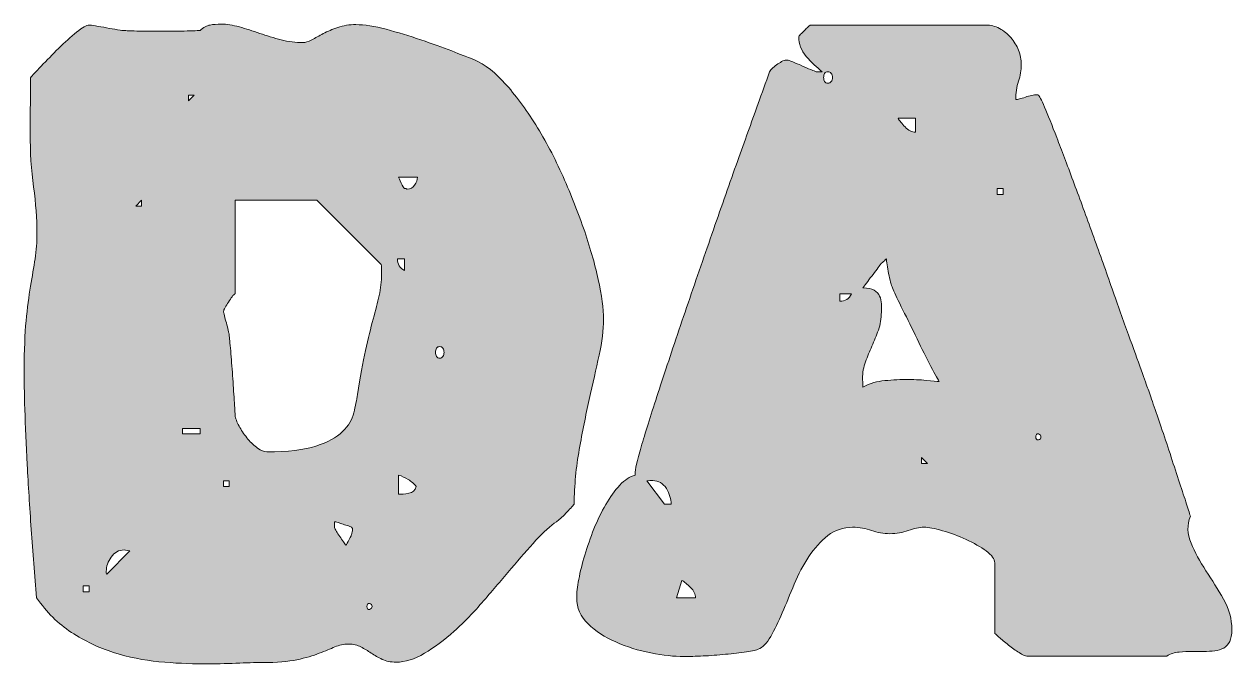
# Model space of a CAD drawing. Header units: inches. Extents: x 187 to 889, y -947 to -118.
# Drawn here: x 410.5 to 560.7, y -622.8 to -543.2 of the extents above; entities that cross this region are included whole.
import ezdxf

# ---------------------------------------------------------------- set-up
doc = ezdxf.new("R2010")
doc.units = ezdxf.units.IN
doc.header["$MEASUREMENT"] = 0
doc.layers.add('Layer 1', color=7, linetype='Continuous')

# ---------------------------------------------------------------- blocks, each defined once
blk = doc.blocks.new('block 34')
at = {"layer": 'Layer 1', "true_color": 0x040404}
h = blk.add_hatch(color=18, dxfattribs=at)
h.dxf.hatch_style = 2
edge = h.paths.add_edge_path()
edge.add_spline(control_points=[(410.47, -586.14), (410.47, -583.77), (410.55, -581.76), (410.71, -580.13), (410.87, -578.5), (411.05, -577.06), (411.26, -575.82), (411.48, -574.58), (411.66, -573.44), (411.82, -572.41), (411.98, -571.38), (412.06, -570.3), (412.06, -569.16), (412.06, -567.46), (411.92, -565.56), (411.64, -563.47), (411.35, -561.38), (411.21, -559.14), (411.21, -556.76), (411.21, -556.52), (411.21, -556.06), (411.21, -555.41), (411.21, -554.75), (411.22, -554.06), (411.24, -553.33), (411.26, -552.6), (411.26, -551.91), (411.26, -551.25), (411.26, -550.6), (411.26, -550.15), (411.26, -549.9), (411.48, -549.65), (411.92, -549.17), (412.59, -548.46), (413.27, -547.75), (413.99, -547.02), (414.75, -546.25), (415.51, -545.49), (416.26, -544.81), (416.99, -544.23), (417.71, -543.64), (418.24, -543.35), (418.56, -543.35), (418.66, -543.35), (418.93, -543.39), (419.35, -543.46), (419.78, -543.53), (420.23, -543.61), (420.71, -543.7), (421.19, -543.79), (421.65, -543.87), (422.09, -543.94), (422.54, -544.01), (422.81, -544.04), (422.92, -544.04), (422.96, -544.04), (423.16, -544.05), (423.53, -544.07), (423.9, -544.09), (424.35, -544.1), (424.86, -544.1), (425.38, -544.1), (425.88, -544.1), (426.38, -544.1), (426.88, -544.1), (427.28, -544.1), (427.6, -544.1), (427.78, -544.1), (428.1, -544.1), (428.56, -544.1), (429.02, -544.1), (429.5, -544.1), (430, -544.1), (430.49, -544.1), (430.97, -544.09), (431.41, -544.07), (431.85, -544.05), (432.16, -544.04), (432.34, -544.04), (432.77, -543.65), (433.18, -543.42), (433.59, -543.35), (434, -543.28), (434.45, -543.24), (434.95, -543.24), (435.66, -543.24), (436.42, -543.36), (437.24, -543.59), (438.05, -543.82), (438.9, -544.09), (439.76, -544.39), (440.63, -544.69), (441.52, -544.96), (442.43, -545.19), (443.33, -545.42), (444.23, -545.53), (445.11, -545.53), (445.43, -545.53), (445.81, -545.42), (446.23, -545.19), (446.66, -544.96), (447.14, -544.7), (447.67, -544.42), (448.2, -544.13), (448.8, -543.88), (449.48, -543.64), (450.15, -543.41), (450.9, -543.3), (451.71, -543.3), (452.78, -543.3), (454.04, -543.49), (455.49, -543.88), (456.95, -544.27), (458.38, -544.71), (459.8, -545.19), (461.22, -545.67), (462.5, -546.13), (463.64, -546.57), (464.77, -547.02), (465.52, -547.31), (465.87, -547.45), (467.25, -547.91), (468.62, -548.86), (469.97, -550.3), (471.32, -551.73), (472.61, -553.43), (473.85, -555.38), (475.1, -557.33), (476.24, -559.46), (477.29, -561.77), (478.33, -564.07), (479.25, -566.35), (480.03, -568.61), (480.81, -570.86), (481.42, -572.98), (481.86, -574.97), (482.31, -576.95), (482.53, -578.62), (482.53, -579.97), (482.53, -581.25), (482.34, -582.73), (481.97, -584.41), (481.6, -586.1), (481.19, -587.92), (480.75, -589.89), (480.3, -591.86), (479.89, -593.94), (479.5, -596.12), (479.11, -598.3), (478.89, -600.56), (478.86, -602.91), (478.79, -603.01), (478.65, -603.17), (478.46, -603.39), (478.26, -603.6), (478.05, -603.82), (477.82, -604.05), (477.59, -604.28), (477.37, -604.5), (477.15, -604.69), (476.94, -604.88), (476.78, -605.02), (476.67, -605.09), (475.93, -605.59), (475.08, -606.36), (474.12, -607.4), (473.16, -608.45), (472.13, -609.62), (471.03, -610.92), (469.93, -612.21), (468.79, -613.55), (467.6, -614.93), (466.41, -616.32), (465.2, -617.57), (463.95, -618.69), (462.71, -619.8), (461.48, -620.73), (460.26, -621.45), (459.03, -622.18), (457.85, -622.55), (456.72, -622.55), (456.04, -622.55), (455.47, -622.43), (454.99, -622.2), (454.51, -621.97), (454.06, -621.71), (453.63, -621.43), (453.2, -621.14), (452.78, -620.89), (452.35, -620.66), (451.93, -620.42), (451.41, -620.31), (450.81, -620.31), (450.21, -620.31), (449.64, -620.42), (449.11, -620.66), (448.57, -620.89), (447.93, -621.15), (447.16, -621.45), (446.4, -621.75), (445.47, -622.02), (444.37, -622.25), (443.27, -622.48), (441.87, -622.6), (440.16, -622.6), (439.17, -622.6), (438.05, -622.63), (436.81, -622.68), (435.57, -622.73), (434.2, -622.76), (432.71, -622.76), (430.97, -622.76), (429.15, -622.67), (427.23, -622.49), (425.31, -622.31), (423.43, -621.93), (421.59, -621.35), (419.74, -620.76), (418, -619.93), (416.35, -618.85), (414.7, -617.76), (413.25, -616.34), (412.01, -614.56), (411.76, -611.72), (411.54, -608.89), (411.34, -606.05), (411.15, -603.21), (410.98, -600.53), (410.84, -598.01), (410.7, -595.49), (410.6, -593.2), (410.55, -591.14), (410.49, -589.09), (410.47, -587.42), (410.47, -586.14)], knot_values=[0, 0, 0, 0, 1, 1, 1, 2, 2, 2, 3, 3, 3, 4, 4, 4, 5, 5, 5, 6, 6, 6, 7, 7, 7, 8, 8, 8, 9, 9, 9, 10, 10, 10, 11, 11, 11, 12, 12, 12, 13, 13, 13, 14, 14, 14, 15, 15, 15, 16, 16, 16, 17, 17, 17, 18, 18, 18, 19, 19, 19, 20, 20, 20, 21, 21, 21, 22, 22, 22, 23, 23, 23, 24, 24, 24, 25, 25, 25, 26, 26, 26, 27, 27, 27, 28, 28, 28, 29, 29, 29, 30, 30, 30, 31, 31, 31, 32, 32, 32, 33, 33, 33, 34, 34, 34, 35, 35, 35, 36, 36, 36, 37, 37, 37, 38, 38, 38, 39, 39, 39, 40, 40, 40, 41, 41, 41, 42, 42, 42, 43, 43, 43, 44, 44, 44, 45, 45, 45, 46, 46, 46, 47, 47, 47, 48, 48, 48, 49, 49, 49, 50, 50, 50, 51, 51, 51, 52, 52, 52, 53, 53, 53, 54, 54, 54, 55, 55, 55, 56, 56, 56, 57, 57, 57, 58, 58, 58, 59, 59, 59, 60, 60, 60, 61, 61, 61, 62, 62, 62, 63, 63, 63, 64, 64, 64, 65, 65, 65, 66, 66, 66, 67, 67, 67, 68, 68, 68, 69, 69, 69, 70, 70, 70, 71, 71, 71, 72, 72, 72, 73, 73, 73, 74, 74, 74, 75, 75, 75, 76, 76, 76, 77, 77, 77, 78, 78, 78, 78], degree=3, periodic=1)
h.paths.add_polyline_path([(418.56, -613.07), (417.81, -613.07), (417.81, -613.82), (418.56, -613.82)])
edge = h.paths.add_edge_path()
edge.add_spline(control_points=[(420.68, -611.26), (420.68, -611.3), (420.68, -611.36), (420.68, -611.45), (420.68, -611.54), (420.7, -611.6), (420.74, -611.63), (420.74, -611.63), (423.61, -608.71), (423.61, -608.71), (423.54, -608.71), (423.43, -608.69), (423.27, -608.65), (423.11, -608.62), (422.99, -608.6), (422.92, -608.6), (422.25, -608.6), (421.7, -608.89), (421.3, -609.48), (420.89, -610.06), (420.68, -610.66), (420.68, -611.26)], knot_values=[0, 0, 0, 0, 1, 1, 1, 2, 2, 2, 3, 3, 3, 4, 4, 4, 5, 5, 5, 6, 6, 6, 7, 7, 7, 7], degree=3, periodic=1)
h.paths.add_polyline_path([(425.05, -565.86), (425.05, -565.12), (424.36, -565.86)])
h.paths.add_polyline_path([(430.16, -593.49), (430.16, -594.18), (432.34, -594.18), (432.34, -593.49)])
h.paths.add_polyline_path([(430.9, -552.08), (430.9, -552.77), (431.6, -552.08)])
edge = h.paths.add_edge_path()
edge.add_spline(control_points=[(436.7, -565.12), (436.7, -565.12), (436.7, -576.77), (436.7, -576.77), (436.6, -576.81), (436.47, -576.93), (436.33, -577.12), (436.19, -577.32), (436.04, -577.54), (435.88, -577.79), (435.72, -578.04), (435.58, -578.27), (435.45, -578.48), (435.33, -578.69), (435.27, -578.85), (435.27, -578.96), (435.27, -579.03), (435.3, -579.21), (435.37, -579.49), (435.44, -579.77), (435.52, -580.07), (435.61, -580.39), (435.7, -580.71), (435.78, -581.02), (435.85, -581.3), (435.92, -581.58), (435.96, -581.76), (435.96, -581.83), (435.99, -582.22), (436.06, -582.89), (436.15, -583.85), (436.23, -584.81), (436.31, -585.83), (436.39, -586.91), (436.46, -588), (436.53, -589.02), (436.6, -589.97), (436.67, -590.93), (436.7, -591.61), (436.7, -592), (436.81, -592.42), (437.01, -592.88), (437.29, -593.38), (437.57, -593.88), (437.91, -594.36), (438.3, -594.82), (438.69, -595.28), (439.09, -595.66), (439.5, -595.96), (439.91, -596.26), (440.29, -596.41), (440.64, -596.41), (443.27, -596.41), (445.31, -596.17), (446.76, -595.69), (448.22, -595.22), (449.32, -594.61), (450.06, -593.88), (450.81, -593.16), (451.28, -592.38), (451.47, -591.54), (451.67, -590.71), (451.82, -589.96), (451.93, -589.28), (452.25, -587.12), (452.57, -585.29), (452.91, -583.8), (453.25, -582.31), (453.57, -581.02), (453.87, -579.91), (454.17, -578.82), (454.42, -577.83), (454.61, -576.96), (454.81, -576.09), (454.91, -575.21), (454.91, -574.33), (454.91, -574.15), (454.91, -573.91), (454.91, -573.61), (454.91, -573.31), (454.89, -573.14), (454.85, -573.1), (454.85, -573.1), (446.87, -565.12), (446.87, -565.12), (446.87, -565.12), (436.7, -565.12), (436.7, -565.12)], knot_values=[0, 0, 0, 0, 1, 1, 1, 2, 2, 2, 3, 3, 3, 4, 4, 4, 5, 5, 5, 6, 6, 6, 7, 7, 7, 8, 8, 8, 9, 9, 9, 10, 10, 10, 11, 11, 11, 12, 12, 12, 13, 13, 13, 14, 14, 14, 15, 15, 15, 16, 16, 16, 17, 17, 17, 18, 18, 18, 19, 19, 19, 20, 20, 20, 21, 21, 21, 22, 22, 22, 23, 23, 23, 24, 24, 24, 25, 25, 25, 26, 26, 26, 27, 27, 27, 28, 28, 28, 29, 29, 29, 29], degree=3, periodic=1)
h.paths.add_polyline_path([(435.27, -600.72), (435.96, -600.72), (435.96, -600.03), (435.27, -600.03)])
edge = h.paths.add_edge_path()
edge.add_spline(control_points=[(451.23, -605.83), (451.16, -605.76), (451.02, -605.69), (450.81, -605.62), (450.6, -605.55), (450.37, -605.48), (450.14, -605.41), (449.91, -605.34), (449.7, -605.27), (449.5, -605.19), (449.31, -605.12), (449.16, -605.09), (449.05, -605.09), (449.05, -605.09), (449.05, -605.83), (449.05, -605.83), (449.09, -605.94), (449.17, -606.09), (449.29, -606.29), (449.42, -606.48), (449.56, -606.69), (449.72, -606.92), (449.88, -607.16), (450.03, -607.38), (450.17, -607.59), (450.31, -607.8), (450.42, -607.95), (450.49, -608.02), (450.56, -607.91), (450.69, -607.67), (450.89, -607.3), (451.08, -606.92), (451.2, -606.68), (451.23, -606.58), (451.23, -606.54), (451.24, -606.47), (451.26, -606.37), (451.28, -606.26), (451.29, -606.19), (451.29, -606.15), (451.29, -606.15), (451.29, -605.94), (451.29, -605.94), (451.25, -605.91), (451.23, -605.87), (451.23, -605.83)], knot_values=[0, 0, 0, 0, 1, 1, 1, 2, 2, 2, 3, 3, 3, 4, 4, 4, 5, 5, 5, 6, 6, 6, 7, 7, 7, 8, 8, 8, 9, 9, 9, 10, 10, 10, 11, 11, 11, 12, 12, 12, 13, 13, 13, 14, 14, 14, 15, 15, 15, 15], degree=3, periodic=1)
edge = h.paths.add_edge_path()
edge.add_spline(control_points=[(453.42, -615.25), (453.31, -615.22), (453.23, -615.25), (453.18, -615.33), (453.12, -615.42), (453.1, -615.52), (453.1, -615.63), (453.1, -615.73), (453.12, -615.83), (453.18, -615.92), (453.23, -616.01), (453.31, -616.04), (453.42, -616), (453.63, -615.93), (453.74, -615.81), (453.74, -615.63), (453.74, -615.45), (453.63, -615.33), (453.42, -615.25)], knot_values=[0, 0, 0, 0, 1, 1, 1, 2, 2, 2, 3, 3, 3, 4, 4, 4, 5, 5, 5, 6, 6, 6, 6], degree=3, periodic=1)
edge = h.paths.add_edge_path()
edge.add_spline(control_points=[(456.88, -572.41), (456.88, -573.09), (457.18, -573.56), (457.78, -573.85), (457.78, -573.85), (457.78, -572.41), (457.78, -572.41), (457.78, -572.41), (456.88, -572.41), (456.88, -572.41)], knot_values=[0, 0, 0, 0, 1, 1, 1, 2, 2, 2, 3, 3, 3, 3], degree=3, periodic=1)
edge = h.paths.add_edge_path()
edge.add_spline(control_points=[(457.04, -562.25), (457.07, -562.35), (457.18, -562.6), (457.36, -562.99), (457.53, -563.38), (457.67, -563.61), (457.78, -563.68), (457.78, -563.68), (457.94, -563.68), (457.94, -563.68), (457.98, -563.68), (457.99, -563.69), (457.99, -563.71), (457.99, -563.73), (458.01, -563.74), (458.05, -563.74), (458.05, -563.74), (458.1, -563.74), (458.1, -563.74), (458.49, -563.74), (458.8, -563.58), (459.03, -563.26), (459.26, -562.94), (459.38, -562.6), (459.38, -562.25), (459.38, -562.25), (457.04, -562.25), (457.04, -562.25)], knot_values=[0, 0, 0, 0, 1, 1, 1, 2, 2, 2, 3, 3, 3, 4, 4, 4, 5, 5, 5, 6, 6, 6, 7, 7, 7, 8, 8, 8, 9, 9, 9, 9], degree=3, periodic=1)
edge = h.paths.add_edge_path()
edge.add_spline(control_points=[(457.04, -601.68), (457.39, -601.68), (457.81, -601.64), (458.29, -601.55), (458.77, -601.46), (459.08, -601.19), (459.22, -600.72), (458.97, -600.37), (458.64, -600.08), (458.23, -599.85), (457.82, -599.62), (457.43, -599.43), (457.04, -599.29), (457.04, -599.29), (457.04, -601.68), (457.04, -601.68)], knot_values=[0, 0, 0, 0, 1, 1, 1, 2, 2, 2, 3, 3, 3, 4, 4, 4, 5, 5, 5, 5], degree=3, periodic=1)
edge = h.paths.add_edge_path()
edge.add_spline(control_points=[(462.15, -583.32), (461.97, -583.32), (461.83, -583.39), (461.75, -583.53), (461.66, -583.68), (461.61, -583.84), (461.61, -584.04), (461.61, -584.23), (461.66, -584.4), (461.75, -584.54), (461.83, -584.69), (461.97, -584.76), (462.15, -584.76), (462.32, -584.76), (462.45, -584.69), (462.54, -584.54), (462.63, -584.4), (462.68, -584.23), (462.68, -584.04), (462.68, -583.84), (462.63, -583.68), (462.54, -583.53), (462.45, -583.39), (462.32, -583.32), (462.15, -583.32)], knot_values=[0, 0, 0, 0, 1, 1, 1, 2, 2, 2, 3, 3, 3, 4, 4, 4, 5, 5, 5, 6, 6, 6, 7, 7, 7, 8, 8, 8, 8], degree=3, periodic=1)
h = blk.add_hatch(color=18, dxfattribs=at)
h.dxf.hatch_style = 2
edge = h.paths.add_edge_path()
edge.add_spline(control_points=[(509.35, -549.15), (509.35, -549.15), (509.73, -549.15), (509.73, -549.15), (509.02, -548.62), (508.35, -547.99), (507.73, -547.26), (507.11, -546.54), (506.8, -545.71), (506.8, -544.79), (506.87, -544.68), (506.99, -544.55), (507.14, -544.39), (507.3, -544.23), (507.46, -544.07), (507.62, -543.91), (507.78, -543.75), (507.93, -543.62), (508.05, -543.51), (508.17, -543.4), (508.25, -543.35), (508.29, -543.35), (508.29, -543.35), (530.06, -543.35), (530.06, -543.35), (530.66, -543.35), (531.23, -543.49), (531.76, -543.78), (532.29, -544.06), (532.76, -544.44), (533.17, -544.92), (533.58, -545.4), (533.9, -545.92), (534.13, -546.49), (534.36, -547.06), (534.47, -547.64), (534.47, -548.25), (534.47, -548.96), (534.36, -549.66), (534.13, -550.35), (533.9, -551.04), (533.78, -551.8), (533.78, -552.61), (533.89, -552.61), (534.05, -552.59), (534.26, -552.53), (534.47, -552.48), (534.71, -552.41), (534.98, -552.32), (535.25, -552.23), (535.51, -552.16), (535.78, -552.11), (536.04, -552.05), (536.25, -552.03), (536.39, -552.03), (536.5, -552.03), (536.57, -552.05), (536.6, -552.08), (536.71, -552.12), (536.97, -552.61), (537.37, -553.57), (537.78, -554.53), (538.29, -555.79), (538.89, -557.35), (539.49, -558.91), (540.17, -560.69), (540.91, -562.7), (541.66, -564.7), (542.42, -566.78), (543.2, -568.92), (543.98, -571.07), (544.75, -573.21), (545.49, -575.34), (546.24, -577.47), (546.93, -579.42), (547.57, -581.19), (548.21, -582.97), (548.75, -584.49), (549.22, -585.77), (549.68, -587.05), (550, -587.93), (550.17, -588.43), (550.35, -588.93), (550.59, -589.61), (550.89, -590.48), (551.2, -591.35), (551.52, -592.31), (551.88, -593.35), (552.23, -594.4), (552.6, -595.49), (552.97, -596.63), (553.34, -597.76), (553.7, -598.84), (554.03, -599.87), (554.37, -600.9), (554.67, -601.82), (554.94, -602.61), (555.2, -603.41), (555.39, -604.01), (555.5, -604.4), (555.07, -605.5), (555.1, -606.61), (555.58, -607.75), (556.06, -608.89), (556.68, -610.03), (557.44, -611.18), (558.2, -612.34), (558.93, -613.52), (559.62, -614.72), (560.31, -615.93), (560.66, -617.19), (560.66, -618.5), (560.66, -619.14), (560.57, -619.64), (560.39, -619.99), (560.22, -620.35), (559.97, -620.61), (559.65, -620.79), (559.33, -620.97), (558.96, -621.08), (558.53, -621.13), (558.1, -621.19), (557.64, -621.21), (557.15, -621.21), (557.15, -621.21), (555.76, -621.21), (555.76, -621.21), (555.19, -621.21), (554.64, -621.24), (554.09, -621.29), (553.54, -621.35), (553.03, -621.52), (552.57, -621.8), (552.57, -621.8), (535.17, -621.8), (535.17, -621.8), (534.95, -621.8), (534.63, -621.66), (534.21, -621.37), (533.78, -621.09), (533.34, -620.77), (532.88, -620.42), (532.42, -620.06), (532.02, -619.73), (531.68, -619.43), (531.34, -619.13), (531.17, -618.96), (531.17, -618.93), (531.17, -618.93), (531.17, -610.2), (531.17, -610.2), (531.17, -609.74), (530.82, -609.25), (530.11, -608.73), (529.4, -608.22), (528.57, -607.74), (527.61, -607.3), (526.65, -606.85), (525.67, -606.49), (524.68, -606.21), (523.69, -605.92), (522.93, -605.78), (522.39, -605.78), (521.79, -605.78), (521.13, -605.91), (520.42, -606.18), (519.71, -606.45), (518.95, -606.58), (518.14, -606.58), (517.32, -606.58), (516.56, -606.45), (515.85, -606.18), (515.14, -605.91), (514.36, -605.78), (513.5, -605.78), (512.33, -605.78), (511.3, -606.13), (510.42, -606.82), (509.53, -607.51), (508.74, -608.38), (508.05, -609.43), (507.36, -610.47), (506.75, -611.62), (506.24, -612.86), (505.72, -614.1), (505.23, -615.28), (504.75, -616.4), (504.27, -617.52), (503.79, -618.5), (503.31, -619.35), (502.83, -620.2), (502.31, -620.74), (501.74, -620.95), (501.39, -621.09), (500.8, -621.21), (499.99, -621.32), (499.17, -621.43), (498.28, -621.52), (497.33, -621.61), (496.37, -621.7), (495.44, -621.76), (494.56, -621.8), (493.67, -621.83), (492.98, -621.85), (492.48, -621.85), (491.31, -621.85), (489.95, -621.7), (488.41, -621.4), (486.87, -621.1), (485.41, -620.65), (484.05, -620.04), (482.68, -619.44), (481.53, -618.69), (480.59, -617.78), (479.65, -616.88), (479.18, -615.81), (479.18, -614.56), (479.18, -613.96), (479.27, -613.19), (479.44, -612.25), (479.62, -611.31), (479.87, -610.3), (480.19, -609.24), (480.51, -608.18), (480.89, -607.09), (481.33, -605.99), (481.77, -604.89), (482.26, -603.88), (482.8, -602.96), (483.33, -602.04), (483.9, -601.24), (484.53, -600.56), (485.15, -599.89), (485.79, -599.47), (486.47, -599.29), (486.4, -598.97), (486.58, -598.01), (487.03, -596.41), (487.47, -594.82), (488.08, -592.82), (488.86, -590.43), (489.64, -588.03), (490.53, -585.35), (491.52, -582.39), (492.52, -579.43), (493.55, -576.41), (494.61, -573.34), (495.68, -570.27), (496.71, -567.29), (497.72, -564.4), (498.74, -561.51), (499.65, -558.94), (500.47, -556.68), (501.28, -554.43), (502.19, -551.92), (503.18, -549.15), (503.25, -549.01), (503.38, -548.85), (503.58, -548.67), (503.77, -548.5), (503.98, -548.34), (504.19, -548.19), (504.4, -548.05), (504.62, -547.93), (504.83, -547.82), (505.04, -547.72), (505.22, -547.68), (505.36, -547.72), (505.47, -547.72), (505.7, -547.79), (506.05, -547.93), (506.41, -548.07), (506.78, -548.23), (507.17, -548.41), (507.56, -548.59), (507.93, -548.75), (508.29, -548.89), (508.64, -549.03), (508.87, -549.12), (508.98, -549.15), (508.98, -549.15), (509.35, -549.15), (509.35, -549.15)], knot_values=[0, 0, 0, 0, 1, 1, 1, 2, 2, 2, 3, 3, 3, 4, 4, 4, 5, 5, 5, 6, 6, 6, 7, 7, 7, 8, 8, 8, 9, 9, 9, 10, 10, 10, 11, 11, 11, 12, 12, 12, 13, 13, 13, 14, 14, 14, 15, 15, 15, 16, 16, 16, 17, 17, 17, 18, 18, 18, 19, 19, 19, 20, 20, 20, 21, 21, 21, 22, 22, 22, 23, 23, 23, 24, 24, 24, 25, 25, 25, 26, 26, 26, 27, 27, 27, 28, 28, 28, 29, 29, 29, 30, 30, 30, 31, 31, 31, 32, 32, 32, 33, 33, 33, 34, 34, 34, 35, 35, 35, 36, 36, 36, 37, 37, 37, 38, 38, 38, 39, 39, 39, 40, 40, 40, 41, 41, 41, 42, 42, 42, 43, 43, 43, 44, 44, 44, 45, 45, 45, 46, 46, 46, 47, 47, 47, 48, 48, 48, 49, 49, 49, 50, 50, 50, 51, 51, 51, 52, 52, 52, 53, 53, 53, 54, 54, 54, 55, 55, 55, 56, 56, 56, 57, 57, 57, 58, 58, 58, 59, 59, 59, 60, 60, 60, 61, 61, 61, 62, 62, 62, 63, 63, 63, 64, 64, 64, 65, 65, 65, 66, 66, 66, 67, 67, 67, 68, 68, 68, 69, 69, 69, 70, 70, 70, 71, 71, 71, 72, 72, 72, 73, 73, 73, 74, 74, 74, 75, 75, 75, 76, 76, 76, 77, 77, 77, 78, 78, 78, 79, 79, 79, 80, 80, 80, 81, 81, 81, 82, 82, 82, 83, 83, 83, 84, 84, 84, 85, 85, 85, 86, 86, 86, 87, 87, 87, 88, 88, 88, 89, 89, 89, 90, 90, 90, 91, 91, 91, 92, 92, 92, 93, 93, 93, 94, 94, 94, 94], degree=3, periodic=1)
edge = h.paths.add_edge_path()
edge.add_spline(control_points=[(490.09, -602.91), (490.09, -602.91), (490.94, -602.91), (490.94, -602.91), (490.94, -602.27), (490.73, -601.62), (490.33, -600.96), (489.92, -600.31), (489.36, -599.98), (488.65, -599.98), (488.58, -599.98), (488.45, -599.98), (488.28, -599.98), (488.1, -599.98), (487.98, -600), (487.9, -600.03), (487.9, -600.03), (490.09, -602.91), (490.09, -602.91)], knot_values=[0, 0, 0, 0, 1, 1, 1, 2, 2, 2, 3, 3, 3, 4, 4, 4, 5, 5, 5, 6, 6, 6, 6], degree=3, periodic=1)
edge = h.paths.add_edge_path()
edge.add_spline(control_points=[(493.97, -614.56), (493.97, -614.1), (493.76, -613.67), (493.33, -613.26), (492.91, -612.85), (492.55, -612.56), (492.27, -612.38), (492.27, -612.38), (491.58, -614.56), (491.58, -614.56), (491.58, -614.56), (493.97, -614.56), (493.97, -614.56)], knot_values=[0, 0, 0, 0, 1, 1, 1, 2, 2, 2, 3, 3, 3, 4, 4, 4, 4], degree=3, periodic=1)
edge = h.paths.add_edge_path()
edge.add_spline(control_points=[(510.42, -549.15), (510.24, -549.15), (510.11, -549.22), (510.02, -549.37), (509.93, -549.51), (509.89, -549.68), (509.89, -549.87), (509.89, -550.07), (509.93, -550.24), (510.02, -550.38), (510.11, -550.52), (510.24, -550.59), (510.42, -550.59), (510.59, -550.59), (510.74, -550.52), (510.84, -550.38), (510.95, -550.24), (511, -550.07), (511, -549.87), (511, -549.68), (510.95, -549.51), (510.84, -549.37), (510.74, -549.22), (510.59, -549.15), (510.42, -549.15)], knot_values=[0, 0, 0, 0, 1, 1, 1, 2, 2, 2, 3, 3, 3, 4, 4, 4, 5, 5, 5, 6, 6, 6, 7, 7, 7, 8, 8, 8, 8], degree=3, periodic=1)
edge = h.paths.add_edge_path()
edge.add_spline(control_points=[(511.91, -577.68), (512.58, -577.68), (513.06, -577.38), (513.35, -576.77), (513.35, -576.77), (511.91, -576.77), (511.91, -576.77), (511.91, -576.77), (511.91, -577.68), (511.91, -577.68)], knot_values=[0, 0, 0, 0, 1, 1, 1, 2, 2, 2, 3, 3, 3, 3], degree=3, periodic=1)
edge = h.paths.add_edge_path()
edge.add_spline(control_points=[(517.07, -579.06), (517.07, -579.84), (516.95, -580.58), (516.7, -581.27), (516.45, -581.96), (516.18, -582.63), (515.9, -583.27), (515.62, -583.91), (515.35, -584.55), (515.1, -585.21), (514.85, -585.87), (514.73, -586.57), (514.73, -587.31), (514.73, -587.38), (514.74, -587.56), (514.76, -587.84), (514.77, -588.13), (514.78, -588.31), (514.78, -588.38), (515.38, -587.99), (516.17, -587.73), (517.15, -587.6), (518.13, -587.48), (519.11, -587.42), (520.1, -587.42), (521.03, -587.42), (521.88, -587.45), (522.66, -587.52), (523.44, -587.6), (523.97, -587.65), (524.26, -587.68), (524.01, -587.26), (523.6, -586.5), (523.03, -585.4), (522.46, -584.3), (521.88, -583.13), (521.28, -581.88), (520.67, -580.64), (520.1, -579.47), (519.55, -578.37), (519, -577.27), (518.63, -576.49), (518.45, -576.03), (518.38, -575.89), (518.3, -575.65), (518.22, -575.31), (518.13, -574.97), (518.05, -574.62), (517.98, -574.25), (517.9, -573.87), (517.84, -573.51), (517.79, -573.16), (517.74, -572.8), (517.71, -572.55), (517.71, -572.41), (517.64, -572.48), (517.51, -572.6), (517.34, -572.76), (517.16, -572.92), (517.03, -573.03), (516.96, -573.1), (516.89, -573.21), (516.75, -573.4), (516.54, -573.69), (516.33, -573.97), (516.1, -574.27), (515.87, -574.57), (515.64, -574.87), (515.42, -575.16), (515.21, -575.44), (515, -575.73), (514.85, -575.92), (514.78, -576.03), (515.38, -576.03), (515.85, -576.13), (516.17, -576.32), (516.49, -576.52), (516.72, -576.76), (516.86, -577.04), (517, -577.33), (517.07, -577.65), (517.07, -578), (517.07, -578.35), (517.07, -578.71), (517.07, -579.06)], knot_values=[0, 0, 0, 0, 1, 1, 1, 2, 2, 2, 3, 3, 3, 4, 4, 4, 5, 5, 5, 6, 6, 6, 7, 7, 7, 8, 8, 8, 9, 9, 9, 10, 10, 10, 11, 11, 11, 12, 12, 12, 13, 13, 13, 14, 14, 14, 15, 15, 15, 16, 16, 16, 17, 17, 17, 18, 18, 18, 19, 19, 19, 20, 20, 20, 21, 21, 21, 22, 22, 22, 23, 23, 23, 24, 24, 24, 25, 25, 25, 26, 26, 26, 27, 27, 27, 28, 28, 28, 28], degree=3, periodic=1)
edge = h.paths.add_edge_path()
edge.add_spline(control_points=[(519.15, -554.95), (519.32, -555.24), (519.62, -555.59), (520.02, -556.02), (520.43, -556.44), (520.87, -556.66), (521.33, -556.66), (521.33, -556.66), (521.33, -554.95), (521.33, -554.95), (521.33, -554.95), (519.15, -554.95), (519.15, -554.95)], knot_values=[0, 0, 0, 0, 1, 1, 1, 2, 2, 2, 3, 3, 3, 4, 4, 4, 4], degree=3, periodic=1)
h.paths.add_polyline_path([(522.07, -597.1), (522.07, -597.85), (522.82, -597.85)])
h.paths.add_polyline_path([(531.49, -564.43), (532.24, -564.43), (532.24, -563.68), (531.49, -563.68)])
edge = h.paths.add_edge_path()
edge.add_spline(control_points=[(536.6, -594.18), (536.5, -594.14), (536.42, -594.17), (536.36, -594.26), (536.31, -594.35), (536.28, -594.44), (536.28, -594.55), (536.28, -594.66), (536.31, -594.76), (536.36, -594.84), (536.42, -594.93), (536.5, -594.96), (536.6, -594.92), (536.82, -594.85), (536.92, -594.73), (536.92, -594.55), (536.92, -594.37), (536.82, -594.25), (536.6, -594.18)], knot_values=[0, 0, 0, 0, 1, 1, 1, 2, 2, 2, 3, 3, 3, 4, 4, 4, 5, 5, 5, 6, 6, 6, 6], degree=3, periodic=1)
at = {"layer": 'Layer 1', "lineweight": 0}
for points in [[(430.9, -552.08), (430.9, -552.77), (431.6, -552.08), (430.9, -552.08)], [(531.49, -564.43), (532.24, -564.43), (532.24, -563.68), (531.49, -563.68), (531.49, -564.43)], [(425.05, -565.86), (425.05, -565.12), (424.36, -565.86), (425.05, -565.86)], [(430.16, -593.49), (430.16, -594.18), (432.34, -594.18), (432.34, -593.49), (430.16, -593.49)], [(522.07, -597.1), (522.07, -597.85), (522.82, -597.85), (522.07, -597.1)], [(435.27, -600.72), (435.96, -600.72), (435.96, -600.03), (435.27, -600.03), (435.27, -600.72)], [(418.56, -613.07), (417.81, -613.07), (417.81, -613.82), (418.56, -613.82), (418.56, -613.07)]]:
    blk.add_lwpolyline(points, dxfattribs=at)
for points, knots in [([(410.47, -586.14), (410.47, -583.77), (410.55, -581.76), (410.71, -580.13), (410.87, -578.5), (411.05, -577.06), (411.26, -575.82), (411.48, -574.58), (411.66, -573.44), (411.82, -572.41), (411.98, -571.38), (412.06, -570.3), (412.06, -569.16), (412.06, -567.46), (411.92, -565.56), (411.64, -563.47), (411.35, -561.38), (411.21, -559.14), (411.21, -556.76), (411.21, -556.52), (411.21, -556.06), (411.21, -555.41), (411.21, -554.75), (411.22, -554.06), (411.24, -553.33), (411.26, -552.6), (411.26, -551.91), (411.26, -551.25), (411.26, -550.6), (411.26, -550.15), (411.26, -549.9), (411.48, -549.65), (411.92, -549.17), (412.59, -548.46), (413.27, -547.75), (413.99, -547.02), (414.75, -546.25), (415.51, -545.49), (416.26, -544.81), (416.99, -544.23), (417.71, -543.64), (418.24, -543.35), (418.56, -543.35), (418.66, -543.35), (418.93, -543.39), (419.35, -543.46), (419.78, -543.53), (420.23, -543.61), (420.71, -543.7), (421.19, -543.79), (421.65, -543.87), (422.09, -543.94), (422.54, -544.01), (422.81, -544.04), (422.92, -544.04), (422.96, -544.04), (423.16, -544.05), (423.53, -544.07), (423.9, -544.09), (424.35, -544.1), (424.86, -544.1), (425.38, -544.1), (425.88, -544.1), (426.38, -544.1), (426.88, -544.1), (427.28, -544.1), (427.6, -544.1), (427.78, -544.1), (428.1, -544.1), (428.56, -544.1), (429.02, -544.1), (429.5, -544.1), (430, -544.1), (430.49, -544.1), (430.97, -544.09), (431.41, -544.07), (431.85, -544.05), (432.16, -544.04), (432.34, -544.04), (432.77, -543.65), (433.18, -543.42), (433.59, -543.35), (434, -543.28), (434.45, -543.24), (434.95, -543.24), (435.66, -543.24), (436.42, -543.36), (437.24, -543.59), (438.05, -543.82), (438.9, -544.09), (439.76, -544.39), (440.63, -544.69), (441.52, -544.96), (442.43, -545.19), (443.33, -545.42), (444.23, -545.53), (445.11, -545.53), (445.43, -545.53), (445.81, -545.42), (446.23, -545.19), (446.66, -544.96), (447.14, -544.7), (447.67, -544.42), (448.2, -544.13), (448.8, -543.88), (449.48, -543.64), (450.15, -543.41), (450.9, -543.3), (451.71, -543.3), (452.78, -543.3), (454.04, -543.49), (455.49, -543.88), (456.95, -544.27), (458.38, -544.71), (459.8, -545.19), (461.22, -545.67), (462.5, -546.13), (463.64, -546.57), (464.77, -547.02), (465.52, -547.31), (465.87, -547.45), (467.25, -547.91), (468.62, -548.86), (469.97, -550.3), (471.32, -551.73), (472.61, -553.43), (473.85, -555.38), (475.1, -557.33), (476.24, -559.46), (477.29, -561.77), (478.33, -564.07), (479.25, -566.35), (480.03, -568.61), (480.81, -570.86), (481.42, -572.98), (481.86, -574.97), (482.31, -576.95), (482.53, -578.62), (482.53, -579.97), (482.53, -581.25), (482.34, -582.73), (481.97, -584.41), (481.6, -586.1), (481.19, -587.92), (480.75, -589.89), (480.3, -591.86), (479.89, -593.94), (479.5, -596.12), (479.11, -598.3), (478.89, -600.56), (478.86, -602.91), (478.79, -603.01), (478.65, -603.17), (478.46, -603.39), (478.26, -603.6), (478.05, -603.82), (477.82, -604.05), (477.59, -604.28), (477.37, -604.5), (477.15, -604.69), (476.94, -604.88), (476.78, -605.02), (476.67, -605.09), (475.93, -605.59), (475.08, -606.36), (474.12, -607.4), (473.16, -608.45), (472.13, -609.62), (471.03, -610.92), (469.93, -612.21), (468.79, -613.55), (467.6, -614.93), (466.41, -616.32), (465.2, -617.57), (463.95, -618.69), (462.71, -619.8), (461.48, -620.73), (460.26, -621.45), (459.03, -622.18), (457.85, -622.55), (456.72, -622.55), (456.04, -622.55), (455.47, -622.43), (454.99, -622.2), (454.51, -621.97), (454.06, -621.71), (453.63, -621.43), (453.2, -621.14), (452.78, -620.89), (452.35, -620.66), (451.93, -620.42), (451.41, -620.31), (450.81, -620.31), (450.21, -620.31), (449.64, -620.42), (449.11, -620.66), (448.57, -620.89), (447.93, -621.15), (447.16, -621.45), (446.4, -621.75), (445.47, -622.02), (444.37, -622.25), (443.27, -622.48), (441.87, -622.6), (440.16, -622.6), (439.17, -622.6), (438.05, -622.63), (436.81, -622.68), (435.57, -622.73), (434.2, -622.76), (432.71, -622.76), (430.97, -622.76), (429.15, -622.67), (427.23, -622.49), (425.31, -622.31), (423.43, -621.93), (421.59, -621.35), (419.74, -620.76), (418, -619.93), (416.35, -618.85), (414.7, -617.76), (413.25, -616.34), (412.01, -614.56), (411.76, -611.72), (411.54, -608.89), (411.34, -606.05), (411.15, -603.21), (410.98, -600.53), (410.84, -598.01), (410.7, -595.49), (410.6, -593.2), (410.55, -591.14), (410.49, -589.09), (410.47, -587.42), (410.47, -586.14)], [0, 0, 0, 0, 1, 1, 1, 2, 2, 2, 3, 3, 3, 4, 4, 4, 5, 5, 5, 6, 6, 6, 7, 7, 7, 8, 8, 8, 9, 9, 9, 10, 10, 10, 11, 11, 11, 12, 12, 12, 13, 13, 13, 14, 14, 14, 15, 15, 15, 16, 16, 16, 17, 17, 17, 18, 18, 18, 19, 19, 19, 20, 20, 20, 21, 21, 21, 22, 22, 22, 23, 23, 23, 24, 24, 24, 25, 25, 25, 26, 26, 26, 27, 27, 27, 28, 28, 28, 29, 29, 29, 30, 30, 30, 31, 31, 31, 32, 32, 32, 33, 33, 33, 34, 34, 34, 35, 35, 35, 36, 36, 36, 37, 37, 37, 38, 38, 38, 39, 39, 39, 40, 40, 40, 41, 41, 41, 42, 42, 42, 43, 43, 43, 44, 44, 44, 45, 45, 45, 46, 46, 46, 47, 47, 47, 48, 48, 48, 49, 49, 49, 50, 50, 50, 51, 51, 51, 52, 52, 52, 53, 53, 53, 54, 54, 54, 55, 55, 55, 56, 56, 56, 57, 57, 57, 58, 58, 58, 59, 59, 59, 60, 60, 60, 61, 61, 61, 62, 62, 62, 63, 63, 63, 64, 64, 64, 65, 65, 65, 66, 66, 66, 67, 67, 67, 68, 68, 68, 69, 69, 69, 70, 70, 70, 71, 71, 71, 72, 72, 72, 73, 73, 73, 74, 74, 74, 75, 75, 75, 76, 76, 76, 77, 77, 77, 78, 78, 78, 78]), ([(509.35, -549.15), (509.35, -549.15), (509.73, -549.15), (509.73, -549.15), (509.02, -548.62), (508.35, -547.99), (507.73, -547.26), (507.11, -546.54), (506.8, -545.71), (506.8, -544.79), (506.87, -544.68), (506.99, -544.55), (507.14, -544.39), (507.3, -544.23), (507.46, -544.07), (507.62, -543.91), (507.78, -543.75), (507.93, -543.62), (508.05, -543.51), (508.17, -543.4), (508.25, -543.35), (508.29, -543.35), (508.29, -543.35), (530.06, -543.35), (530.06, -543.35), (530.66, -543.35), (531.23, -543.49), (531.76, -543.78), (532.29, -544.06), (532.76, -544.44), (533.17, -544.92), (533.58, -545.4), (533.9, -545.92), (534.13, -546.49), (534.36, -547.06), (534.47, -547.64), (534.47, -548.25), (534.47, -548.96), (534.36, -549.66), (534.13, -550.35), (533.9, -551.04), (533.78, -551.8), (533.78, -552.61), (533.89, -552.61), (534.05, -552.59), (534.26, -552.53), (534.47, -552.48), (534.71, -552.41), (534.98, -552.32), (535.25, -552.23), (535.51, -552.16), (535.78, -552.11), (536.04, -552.05), (536.25, -552.03), (536.39, -552.03), (536.5, -552.03), (536.57, -552.05), (536.6, -552.08), (536.71, -552.12), (536.97, -552.61), (537.37, -553.57), (537.78, -554.53), (538.29, -555.79), (538.89, -557.35), (539.49, -558.91), (540.17, -560.69), (540.91, -562.7), (541.66, -564.7), (542.42, -566.78), (543.2, -568.92), (543.98, -571.07), (544.75, -573.21), (545.49, -575.34), (546.24, -577.47), (546.93, -579.42), (547.57, -581.19), (548.21, -582.97), (548.75, -584.49), (549.22, -585.77), (549.68, -587.05), (550, -587.93), (550.17, -588.43), (550.35, -588.93), (550.59, -589.61), (550.89, -590.48), (551.2, -591.35), (551.52, -592.31), (551.88, -593.35), (552.23, -594.4), (552.6, -595.49), (552.97, -596.63), (553.34, -597.76), (553.7, -598.84), (554.03, -599.87), (554.37, -600.9), (554.67, -601.82), (554.94, -602.61), (555.2, -603.41), (555.39, -604.01), (555.5, -604.4), (555.07, -605.5), (555.1, -606.61), (555.58, -607.75), (556.06, -608.89), (556.68, -610.03), (557.44, -611.18), (558.2, -612.34), (558.93, -613.52), (559.62, -614.72), (560.31, -615.93), (560.66, -617.19), (560.66, -618.5), (560.66, -619.14), (560.57, -619.64), (560.39, -619.99), (560.22, -620.35), (559.97, -620.61), (559.65, -620.79), (559.33, -620.97), (558.96, -621.08), (558.53, -621.13), (558.1, -621.19), (557.64, -621.21), (557.15, -621.21), (557.15, -621.21), (555.76, -621.21), (555.76, -621.21), (555.19, -621.21), (554.64, -621.24), (554.09, -621.29), (553.54, -621.35), (553.03, -621.52), (552.57, -621.8), (552.57, -621.8), (535.17, -621.8), (535.17, -621.8), (534.95, -621.8), (534.63, -621.66), (534.21, -621.37), (533.78, -621.09), (533.34, -620.77), (532.88, -620.42), (532.42, -620.06), (532.02, -619.73), (531.68, -619.43), (531.34, -619.13), (531.17, -618.96), (531.17, -618.93), (531.17, -618.93), (531.17, -610.2), (531.17, -610.2), (531.17, -609.74), (530.82, -609.25), (530.11, -608.73), (529.4, -608.22), (528.57, -607.74), (527.61, -607.3), (526.65, -606.85), (525.67, -606.49), (524.68, -606.21), (523.69, -605.92), (522.93, -605.78), (522.39, -605.78), (521.79, -605.78), (521.13, -605.91), (520.42, -606.18), (519.71, -606.45), (518.95, -606.58), (518.14, -606.58), (517.32, -606.58), (516.56, -606.45), (515.85, -606.18), (515.14, -605.91), (514.36, -605.78), (513.5, -605.78), (512.33, -605.78), (511.3, -606.13), (510.42, -606.82), (509.53, -607.51), (508.74, -608.38), (508.05, -609.43), (507.36, -610.47), (506.75, -611.62), (506.24, -612.86), (505.72, -614.1), (505.23, -615.28), (504.75, -616.4), (504.27, -617.52), (503.79, -618.5), (503.31, -619.35), (502.83, -620.2), (502.31, -620.74), (501.74, -620.95), (501.39, -621.09), (500.8, -621.21), (499.99, -621.32), (499.17, -621.43), (498.28, -621.52), (497.33, -621.61), (496.37, -621.7), (495.44, -621.76), (494.56, -621.8), (493.67, -621.83), (492.98, -621.85), (492.48, -621.85), (491.31, -621.85), (489.95, -621.7), (488.41, -621.4), (486.87, -621.1), (485.41, -620.65), (484.05, -620.04), (482.68, -619.44), (481.53, -618.69), (480.59, -617.78), (479.65, -616.88), (479.18, -615.81), (479.18, -614.56), (479.18, -613.96), (479.27, -613.19), (479.44, -612.25), (479.62, -611.31), (479.87, -610.3), (480.19, -609.24), (480.51, -608.18), (480.89, -607.09), (481.33, -605.99), (481.77, -604.89), (482.26, -603.88), (482.8, -602.96), (483.33, -602.04), (483.9, -601.24), (484.53, -600.56), (485.15, -599.89), (485.79, -599.47), (486.47, -599.29), (486.4, -598.97), (486.58, -598.01), (487.03, -596.41), (487.47, -594.82), (488.08, -592.82), (488.86, -590.43), (489.64, -588.03), (490.53, -585.35), (491.52, -582.39), (492.52, -579.43), (493.55, -576.41), (494.61, -573.34), (495.68, -570.27), (496.71, -567.29), (497.72, -564.4), (498.74, -561.51), (499.65, -558.94), (500.47, -556.68), (501.28, -554.43), (502.19, -551.92), (503.18, -549.15), (503.25, -549.01), (503.38, -548.85), (503.58, -548.67), (503.77, -548.5), (503.98, -548.34), (504.19, -548.19), (504.4, -548.05), (504.62, -547.93), (504.83, -547.82), (505.04, -547.72), (505.22, -547.68), (505.36, -547.72), (505.47, -547.72), (505.7, -547.79), (506.05, -547.93), (506.41, -548.07), (506.78, -548.23), (507.17, -548.41), (507.56, -548.59), (507.93, -548.75), (508.29, -548.89), (508.64, -549.03), (508.87, -549.12), (508.98, -549.15), (508.98, -549.15), (509.35, -549.15), (509.35, -549.15)], [0, 0, 0, 0, 1, 1, 1, 2, 2, 2, 3, 3, 3, 4, 4, 4, 5, 5, 5, 6, 6, 6, 7, 7, 7, 8, 8, 8, 9, 9, 9, 10, 10, 10, 11, 11, 11, 12, 12, 12, 13, 13, 13, 14, 14, 14, 15, 15, 15, 16, 16, 16, 17, 17, 17, 18, 18, 18, 19, 19, 19, 20, 20, 20, 21, 21, 21, 22, 22, 22, 23, 23, 23, 24, 24, 24, 25, 25, 25, 26, 26, 26, 27, 27, 27, 28, 28, 28, 29, 29, 29, 30, 30, 30, 31, 31, 31, 32, 32, 32, 33, 33, 33, 34, 34, 34, 35, 35, 35, 36, 36, 36, 37, 37, 37, 38, 38, 38, 39, 39, 39, 40, 40, 40, 41, 41, 41, 42, 42, 42, 43, 43, 43, 44, 44, 44, 45, 45, 45, 46, 46, 46, 47, 47, 47, 48, 48, 48, 49, 49, 49, 50, 50, 50, 51, 51, 51, 52, 52, 52, 53, 53, 53, 54, 54, 54, 55, 55, 55, 56, 56, 56, 57, 57, 57, 58, 58, 58, 59, 59, 59, 60, 60, 60, 61, 61, 61, 62, 62, 62, 63, 63, 63, 64, 64, 64, 65, 65, 65, 66, 66, 66, 67, 67, 67, 68, 68, 68, 69, 69, 69, 70, 70, 70, 71, 71, 71, 72, 72, 72, 73, 73, 73, 74, 74, 74, 75, 75, 75, 76, 76, 76, 77, 77, 77, 78, 78, 78, 79, 79, 79, 80, 80, 80, 81, 81, 81, 82, 82, 82, 83, 83, 83, 84, 84, 84, 85, 85, 85, 86, 86, 86, 87, 87, 87, 88, 88, 88, 89, 89, 89, 90, 90, 90, 91, 91, 91, 92, 92, 92, 93, 93, 93, 94, 94, 94, 94]), ([(510.42, -549.15), (510.24, -549.15), (510.11, -549.22), (510.02, -549.37), (509.93, -549.51), (509.89, -549.68), (509.89, -549.87), (509.89, -550.07), (509.93, -550.24), (510.02, -550.38), (510.11, -550.52), (510.24, -550.59), (510.42, -550.59), (510.59, -550.59), (510.74, -550.52), (510.84, -550.38), (510.95, -550.24), (511, -550.07), (511, -549.87), (511, -549.68), (510.95, -549.51), (510.84, -549.37), (510.74, -549.22), (510.59, -549.15), (510.42, -549.15)], [0, 0, 0, 0, 1, 1, 1, 2, 2, 2, 3, 3, 3, 4, 4, 4, 5, 5, 5, 6, 6, 6, 7, 7, 7, 8, 8, 8, 8]), ([(519.15, -554.95), (519.32, -555.24), (519.62, -555.59), (520.02, -556.02), (520.43, -556.44), (520.87, -556.66), (521.33, -556.66), (521.33, -556.66), (521.33, -554.95), (521.33, -554.95), (521.33, -554.95), (519.15, -554.95), (519.15, -554.95)], [0, 0, 0, 0, 1, 1, 1, 2, 2, 2, 3, 3, 3, 4, 4, 4, 4]), ([(457.04, -562.25), (457.07, -562.35), (457.18, -562.6), (457.36, -562.99), (457.53, -563.38), (457.67, -563.61), (457.78, -563.68), (457.78, -563.68), (457.94, -563.68), (457.94, -563.68), (457.98, -563.68), (457.99, -563.69), (457.99, -563.71), (457.99, -563.73), (458.01, -563.74), (458.05, -563.74), (458.05, -563.74), (458.1, -563.74), (458.1, -563.74), (458.49, -563.74), (458.8, -563.58), (459.03, -563.26), (459.26, -562.94), (459.38, -562.6), (459.38, -562.25), (459.38, -562.25), (457.04, -562.25), (457.04, -562.25)], [0, 0, 0, 0, 1, 1, 1, 2, 2, 2, 3, 3, 3, 4, 4, 4, 5, 5, 5, 6, 6, 6, 7, 7, 7, 8, 8, 8, 9, 9, 9, 9]), ([(436.7, -565.12), (436.7, -565.12), (436.7, -576.77), (436.7, -576.77), (436.6, -576.81), (436.47, -576.93), (436.33, -577.12), (436.19, -577.32), (436.04, -577.54), (435.88, -577.79), (435.72, -578.04), (435.58, -578.27), (435.45, -578.48), (435.33, -578.69), (435.27, -578.85), (435.27, -578.96), (435.27, -579.03), (435.3, -579.21), (435.37, -579.49), (435.44, -579.77), (435.52, -580.07), (435.61, -580.39), (435.7, -580.71), (435.78, -581.02), (435.85, -581.3), (435.92, -581.58), (435.96, -581.76), (435.96, -581.83), (435.99, -582.22), (436.06, -582.89), (436.15, -583.85), (436.23, -584.81), (436.31, -585.83), (436.39, -586.91), (436.46, -588), (436.53, -589.02), (436.6, -589.97), (436.67, -590.93), (436.7, -591.61), (436.7, -592), (436.81, -592.42), (437.01, -592.88), (437.29, -593.38), (437.57, -593.88), (437.91, -594.36), (438.3, -594.82), (438.69, -595.28), (439.09, -595.66), (439.5, -595.96), (439.91, -596.26), (440.29, -596.41), (440.64, -596.41), (443.27, -596.41), (445.31, -596.17), (446.76, -595.69), (448.22, -595.22), (449.32, -594.61), (450.06, -593.88), (450.81, -593.16), (451.28, -592.38), (451.47, -591.54), (451.67, -590.71), (451.82, -589.96), (451.93, -589.28), (452.25, -587.12), (452.57, -585.29), (452.91, -583.8), (453.25, -582.31), (453.57, -581.02), (453.87, -579.91), (454.17, -578.82), (454.42, -577.83), (454.61, -576.96), (454.81, -576.09), (454.91, -575.21), (454.91, -574.33), (454.91, -574.15), (454.91, -573.91), (454.91, -573.61), (454.91, -573.31), (454.89, -573.14), (454.85, -573.1), (454.85, -573.1), (446.87, -565.12), (446.87, -565.12), (446.87, -565.12), (436.7, -565.12), (436.7, -565.12)], [0, 0, 0, 0, 1, 1, 1, 2, 2, 2, 3, 3, 3, 4, 4, 4, 5, 5, 5, 6, 6, 6, 7, 7, 7, 8, 8, 8, 9, 9, 9, 10, 10, 10, 11, 11, 11, 12, 12, 12, 13, 13, 13, 14, 14, 14, 15, 15, 15, 16, 16, 16, 17, 17, 17, 18, 18, 18, 19, 19, 19, 20, 20, 20, 21, 21, 21, 22, 22, 22, 23, 23, 23, 24, 24, 24, 25, 25, 25, 26, 26, 26, 27, 27, 27, 28, 28, 28, 29, 29, 29, 29]), ([(456.88, -572.41), (456.88, -573.09), (457.18, -573.56), (457.78, -573.85), (457.78, -573.85), (457.78, -572.41), (457.78, -572.41), (457.78, -572.41), (456.88, -572.41), (456.88, -572.41)], [0, 0, 0, 0, 1, 1, 1, 2, 2, 2, 3, 3, 3, 3]), ([(517.07, -579.06), (517.07, -579.84), (516.95, -580.58), (516.7, -581.27), (516.45, -581.96), (516.18, -582.63), (515.9, -583.27), (515.62, -583.91), (515.35, -584.55), (515.1, -585.21), (514.85, -585.87), (514.73, -586.57), (514.73, -587.31), (514.73, -587.38), (514.74, -587.56), (514.76, -587.84), (514.77, -588.13), (514.78, -588.31), (514.78, -588.38), (515.38, -587.99), (516.17, -587.73), (517.15, -587.6), (518.13, -587.48), (519.11, -587.42), (520.1, -587.42), (521.03, -587.42), (521.88, -587.45), (522.66, -587.52), (523.44, -587.6), (523.97, -587.65), (524.26, -587.68), (524.01, -587.26), (523.6, -586.5), (523.03, -585.4), (522.46, -584.3), (521.88, -583.13), (521.28, -581.88), (520.67, -580.64), (520.1, -579.47), (519.55, -578.37), (519, -577.27), (518.63, -576.49), (518.45, -576.03), (518.38, -575.89), (518.3, -575.65), (518.22, -575.31), (518.13, -574.97), (518.05, -574.62), (517.98, -574.25), (517.9, -573.87), (517.84, -573.51), (517.79, -573.16), (517.74, -572.8), (517.71, -572.55), (517.71, -572.41), (517.64, -572.48), (517.51, -572.6), (517.34, -572.76), (517.16, -572.92), (517.03, -573.03), (516.96, -573.1), (516.89, -573.21), (516.75, -573.4), (516.54, -573.69), (516.33, -573.97), (516.1, -574.27), (515.87, -574.57), (515.64, -574.87), (515.42, -575.16), (515.21, -575.44), (515, -575.73), (514.85, -575.92), (514.78, -576.03), (515.38, -576.03), (515.85, -576.13), (516.17, -576.32), (516.49, -576.52), (516.72, -576.76), (516.86, -577.04), (517, -577.33), (517.07, -577.65), (517.07, -578), (517.07, -578.35), (517.07, -578.71), (517.07, -579.06)], [0, 0, 0, 0, 1, 1, 1, 2, 2, 2, 3, 3, 3, 4, 4, 4, 5, 5, 5, 6, 6, 6, 7, 7, 7, 8, 8, 8, 9, 9, 9, 10, 10, 10, 11, 11, 11, 12, 12, 12, 13, 13, 13, 14, 14, 14, 15, 15, 15, 16, 16, 16, 17, 17, 17, 18, 18, 18, 19, 19, 19, 20, 20, 20, 21, 21, 21, 22, 22, 22, 23, 23, 23, 24, 24, 24, 25, 25, 25, 26, 26, 26, 27, 27, 27, 28, 28, 28, 28]), ([(511.91, -577.68), (512.58, -577.68), (513.06, -577.38), (513.35, -576.77), (513.35, -576.77), (511.91, -576.77), (511.91, -576.77), (511.91, -576.77), (511.91, -577.68), (511.91, -577.68)], [0, 0, 0, 0, 1, 1, 1, 2, 2, 2, 3, 3, 3, 3]), ([(462.15, -583.32), (461.97, -583.32), (461.83, -583.39), (461.75, -583.53), (461.66, -583.68), (461.61, -583.84), (461.61, -584.04), (461.61, -584.23), (461.66, -584.4), (461.75, -584.54), (461.83, -584.69), (461.97, -584.76), (462.15, -584.76), (462.32, -584.76), (462.45, -584.69), (462.54, -584.54), (462.63, -584.4), (462.68, -584.23), (462.68, -584.04), (462.68, -583.84), (462.63, -583.68), (462.54, -583.53), (462.45, -583.39), (462.32, -583.32), (462.15, -583.32)], [0, 0, 0, 0, 1, 1, 1, 2, 2, 2, 3, 3, 3, 4, 4, 4, 5, 5, 5, 6, 6, 6, 7, 7, 7, 8, 8, 8, 8]), ([(536.6, -594.18), (536.5, -594.14), (536.42, -594.17), (536.36, -594.26), (536.31, -594.35), (536.28, -594.44), (536.28, -594.55), (536.28, -594.66), (536.31, -594.76), (536.36, -594.84), (536.42, -594.93), (536.5, -594.96), (536.6, -594.92), (536.82, -594.85), (536.92, -594.73), (536.92, -594.55), (536.92, -594.37), (536.82, -594.25), (536.6, -594.18)], [0, 0, 0, 0, 1, 1, 1, 2, 2, 2, 3, 3, 3, 4, 4, 4, 5, 5, 5, 6, 6, 6, 6]), ([(457.04, -601.68), (457.39, -601.68), (457.81, -601.64), (458.29, -601.55), (458.77, -601.46), (459.08, -601.19), (459.22, -600.72), (458.97, -600.37), (458.64, -600.08), (458.23, -599.85), (457.82, -599.62), (457.43, -599.43), (457.04, -599.29), (457.04, -599.29), (457.04, -601.68), (457.04, -601.68)], [0, 0, 0, 0, 1, 1, 1, 2, 2, 2, 3, 3, 3, 4, 4, 4, 5, 5, 5, 5]), ([(490.09, -602.91), (490.09, -602.91), (490.94, -602.91), (490.94, -602.91), (490.94, -602.27), (490.73, -601.62), (490.33, -600.96), (489.92, -600.31), (489.36, -599.98), (488.65, -599.98), (488.58, -599.98), (488.45, -599.98), (488.28, -599.98), (488.1, -599.98), (487.98, -600), (487.9, -600.03), (487.9, -600.03), (490.09, -602.91), (490.09, -602.91)], [0, 0, 0, 0, 1, 1, 1, 2, 2, 2, 3, 3, 3, 4, 4, 4, 5, 5, 5, 6, 6, 6, 6]), ([(451.23, -605.83), (451.16, -605.76), (451.02, -605.69), (450.81, -605.62), (450.6, -605.55), (450.37, -605.48), (450.14, -605.41), (449.91, -605.34), (449.7, -605.27), (449.5, -605.19), (449.31, -605.12), (449.16, -605.09), (449.05, -605.09), (449.05, -605.09), (449.05, -605.83), (449.05, -605.83), (449.09, -605.94), (449.17, -606.09), (449.29, -606.29), (449.42, -606.48), (449.56, -606.69), (449.72, -606.92), (449.88, -607.16), (450.03, -607.38), (450.17, -607.59), (450.31, -607.8), (450.42, -607.95), (450.49, -608.02), (450.56, -607.91), (450.69, -607.67), (450.89, -607.3), (451.08, -606.92), (451.2, -606.68), (451.23, -606.58), (451.23, -606.54), (451.24, -606.47), (451.26, -606.37), (451.28, -606.26), (451.29, -606.19), (451.29, -606.15), (451.29, -606.15), (451.29, -605.94), (451.29, -605.94), (451.25, -605.91), (451.23, -605.87), (451.23, -605.83)], [0, 0, 0, 0, 1, 1, 1, 2, 2, 2, 3, 3, 3, 4, 4, 4, 5, 5, 5, 6, 6, 6, 7, 7, 7, 8, 8, 8, 9, 9, 9, 10, 10, 10, 11, 11, 11, 12, 12, 12, 13, 13, 13, 14, 14, 14, 15, 15, 15, 15]), ([(420.68, -611.26), (420.68, -611.3), (420.68, -611.36), (420.68, -611.45), (420.68, -611.54), (420.7, -611.6), (420.74, -611.63), (420.74, -611.63), (423.61, -608.71), (423.61, -608.71), (423.54, -608.71), (423.43, -608.69), (423.27, -608.65), (423.11, -608.62), (422.99, -608.6), (422.92, -608.6), (422.25, -608.6), (421.7, -608.89), (421.3, -609.48), (420.89, -610.06), (420.68, -610.66), (420.68, -611.26)], [0, 0, 0, 0, 1, 1, 1, 2, 2, 2, 3, 3, 3, 4, 4, 4, 5, 5, 5, 6, 6, 6, 7, 7, 7, 7]), ([(493.97, -614.56), (493.97, -614.1), (493.76, -613.67), (493.33, -613.26), (492.91, -612.85), (492.55, -612.56), (492.27, -612.38), (492.27, -612.38), (491.58, -614.56), (491.58, -614.56), (491.58, -614.56), (493.97, -614.56), (493.97, -614.56)], [0, 0, 0, 0, 1, 1, 1, 2, 2, 2, 3, 3, 3, 4, 4, 4, 4]), ([(453.42, -615.25), (453.31, -615.22), (453.23, -615.25), (453.18, -615.33), (453.12, -615.42), (453.1, -615.52), (453.1, -615.63), (453.1, -615.73), (453.12, -615.83), (453.18, -615.92), (453.23, -616.01), (453.31, -616.04), (453.42, -616), (453.63, -615.93), (453.74, -615.81), (453.74, -615.63), (453.74, -615.45), (453.63, -615.33), (453.42, -615.25)], [0, 0, 0, 0, 1, 1, 1, 2, 2, 2, 3, 3, 3, 4, 4, 4, 5, 5, 5, 6, 6, 6, 6])]:
    blk.add_open_spline(points, degree=3, knots=knots, dxfattribs=at)
blk = doc.blocks.new('block 2')
at = {"layer": 'Layer 1'}
blk.add_blockref('block 34', (0, 0), dxfattribs=at)

msp = doc.modelspace()

# ---------------------------------------------------------------- block references
at = {"layer": 'Layer 1'}
msp.add_blockref('block 2', (0, 0), dxfattribs=at)

doc.saveas('drawing.dxf')
